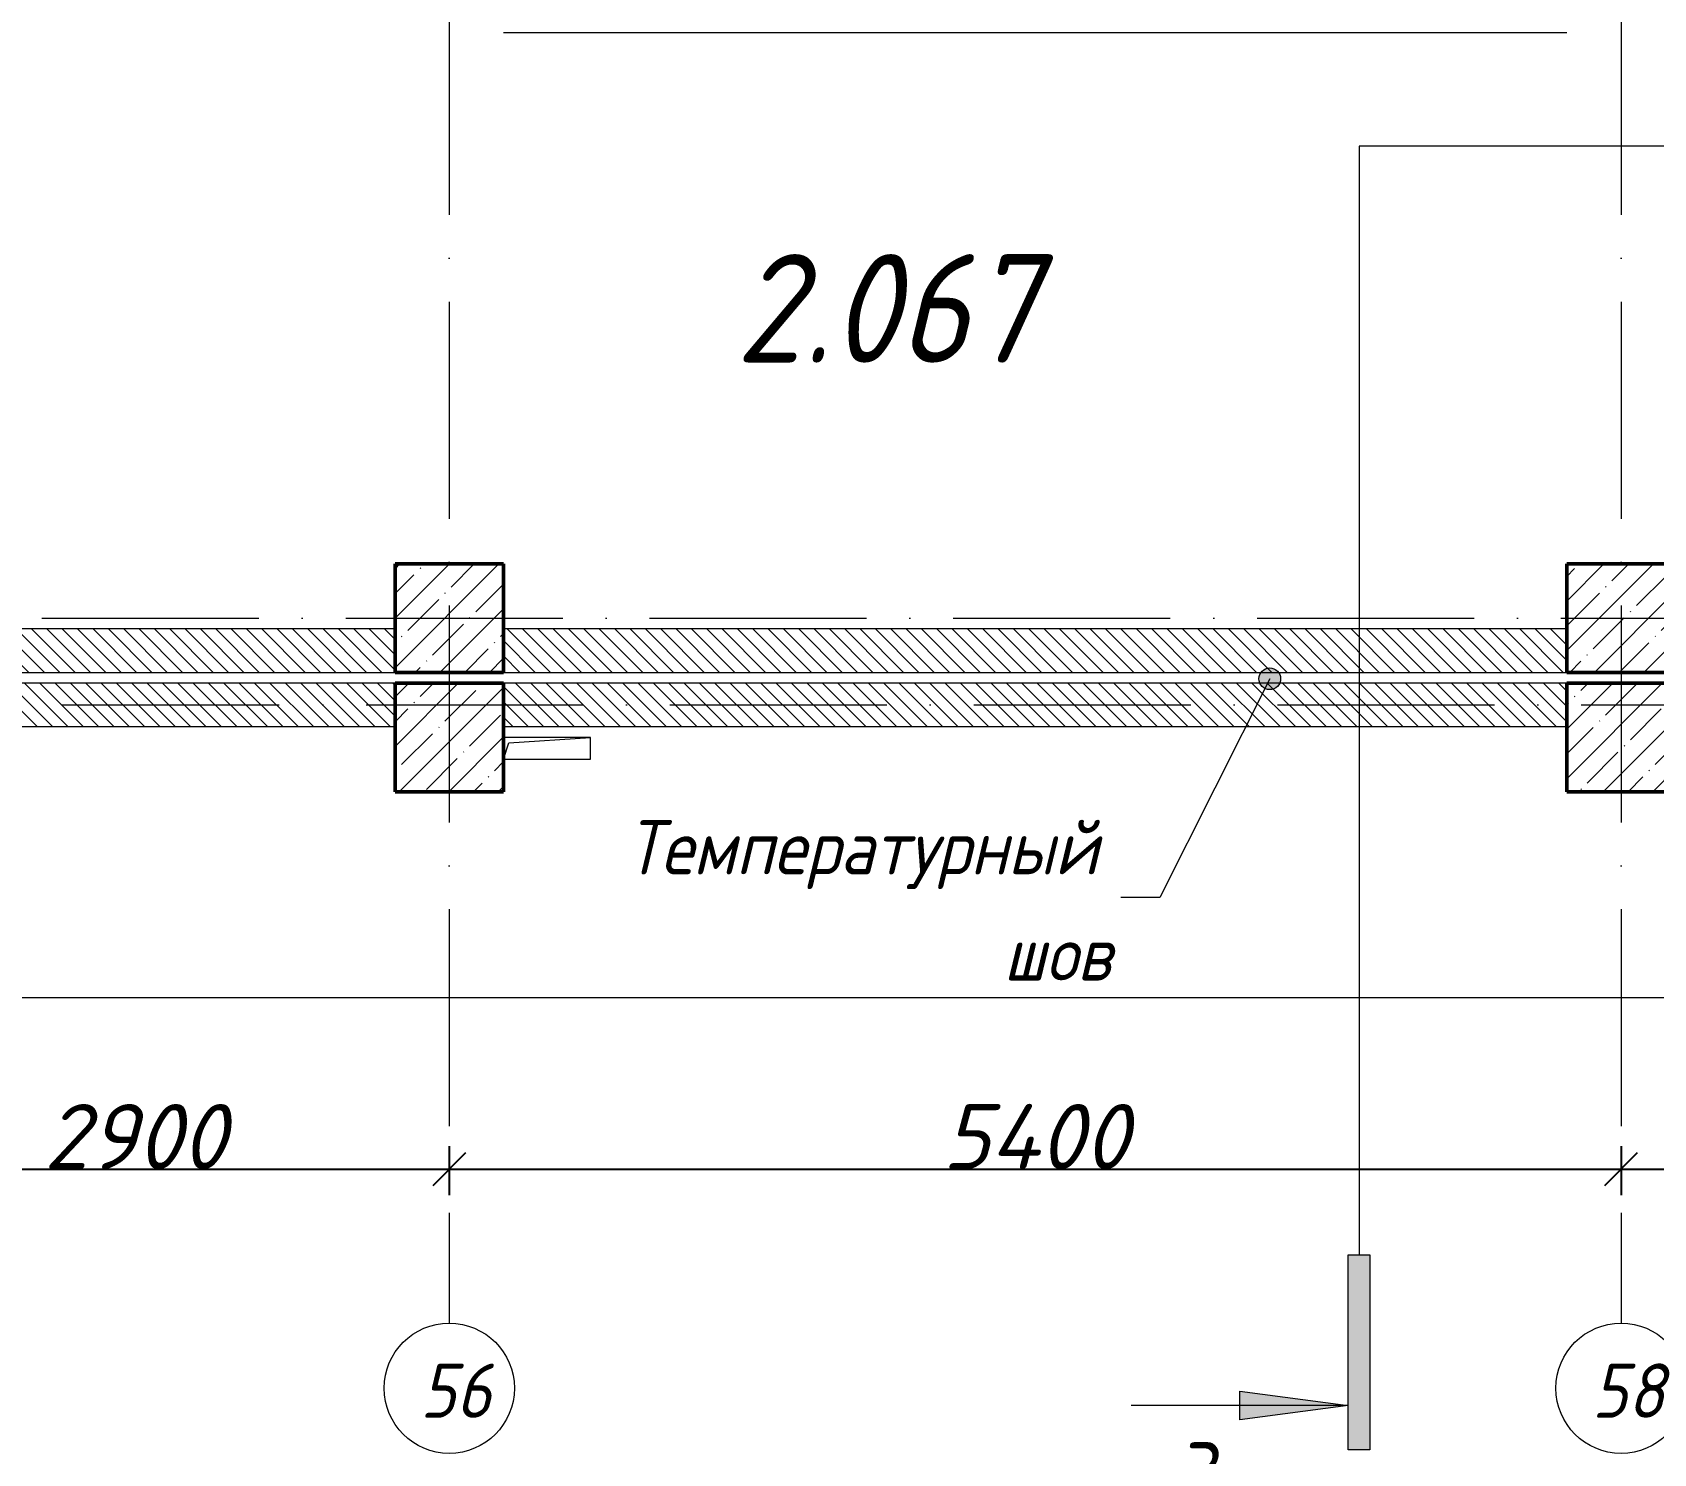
# Model space of a CAD drawing. Header units: millimetres. Extents: x -537608 to 253996, y -217170 to 186033.
# Drawn here: x -108819 to -101348, y -5997 to 555 of the extents above; entities that cross this region are included whole.
import ezdxf

# ---------------------------------------------------------------- set-up
doc = ezdxf.new("R2010")
doc.units = ezdxf.units.MM
doc.linetypes.add('50_200_ШТРИХ_1Т_ш5_п1_п1_', pattern=[1400, 1000, -200, 0, -200])
for name, color, linetype, lineweight in [('A-____-____-DIMS', 7, 'Continuous', 9), ('A-DETL-GENF-OTLN', 7, 'Continuous', 9), ('A-GENM-____-OTLN', 7, 'Continuous', 9), ('A-WALL-____-MCUT', 7, 'Continuous', 13), ('A-WALL-____-PATT-1', 7, 'Continuous', 9), ('G-____-____-SYMB', 7, 'Continuous', 9), ('G-____-____-TEXT', 7, 'Continuous', 9), ('S-COLS-____-MCUT', 7, 'Continuous', 50), ('S-COLS-____-OTLN', 7, 'Continuous', 9), ('S-GRID-____-IDEN', 7, 'Continuous', 9), ('S-GRID-____-OTLN-1', 7, '50_200_ШТРИХ_1Т_ш5_п1_п1_', 9), ('Марки помещений', 7, 'Continuous', 9)]:
    doc.layers.add(name, color=color, linetype=linetype, lineweight=lineweight)
doc.layers.add('G-____-____-SYMB-1', color=9, linetype='Continuous', lineweight=9, true_color=0x808080)
doc.styles.add('ISOCPEUR_I', font='isocpeui.ttf', dxfattribs={"height": 300})
doc.styles.add('ISOCPEUR_I_10', font='isocpeui.ttf', dxfattribs={"width": 0.9, "height": 180})
doc.styles.add('ISOCPEUR_I_2', font='isocpeui.ttf', dxfattribs={"width": 0.9, "height": 140})
doc.styles.add('ISOCPEUR_I_9', font='isocpeui.ttf', dxfattribs={"width": 0.9, "height": 250})
doc.dimstyles.new('ISO-2_5_0_9К_БОЛЬШОЙ_ОСИ', dxfattribs={"dimscale": 304.8, "dimtxt": 248.995294, "dimasz": 0.492126, "dimexe": 0.393701, "dimexo": 0, "dimgap": 0, "dimtad": 1, "dimdec": 0, "dimzin": 0, "dimdsep": 46, "dimtxsty": 'ISOCPEUR_I', "dimblk1": 'OBLIQUE', "dimblk2": 'OBLIQUE', "dimsah": 1, "dimcen": 0.09, "dimdle": 0.393701, "dimazin": 0, "dimtfac": 1, "dimtdec": 4, "dimtix": 1, "dimtmove": 0, "dimatfit": 3, "dimfxl": 1, "dimtvp": 1, "dimtolj": 1, "dimtzin": 0, "dimarcsym": 2})
pattern_1 = [(135, (-184647.673, -45376.493), (-35.35534, -35.35534), [])]

# ---------------------------------------------------------------- blocks, each defined once
blk = doc.blocks.new('BSC_Колонна _Прямоугольная - 500х500-V33-АР1_План отверстий 2 этажа в осях 1-64_Ю-ЯЯ')
at = {"layer": 'S-COLS-____-OTLN'}
h = blk.add_hatch(dxfattribs=at)
h.set_pattern_fill('FP_43', color=256, style=0, pattern_type=2)
h.set_pattern_definition([(45, (-77750, -42681.04), (-114.04925, 114.04925), []), (45, (-77635.95, -42681.04), (-114.04925, 114.04925), [201.613, -40.323, 3.353, -36.97])])
h.paths.add_polyline_path([(-250, -250), (250, -250), (250, 250), (-250, 250)], flags=0)
at = {"layer": 'S-COLS-____-MCUT'}
for p, q in [((250, 250), (-250, 250)), ((-250, 250), (-250, -250)), ((250, -250), (250, 250)), ((-250, -250), (250, -250))]:
    blk.add_line(p, q, dxfattribs=at)
blk = doc.blocks.new('BSC_Колонна _Прямоугольная - 500х500-V34-АР1_План отверстий 2 этажа в осях 1-64_Ю-ЯЯ')
at = {"layer": 'S-COLS-____-OTLN'}
h = blk.add_hatch(dxfattribs=at)
h.set_pattern_fill('FP_44', color=256, style=0, pattern_type=2)
h.set_pattern_definition([(45, (-83150, -42681.04), (-114.04925, 114.04925), []), (45, (-83035.95, -42681.04), (-114.04925, 114.04925), [201.613, -40.323, 3.353, -36.97])])
h.paths.add_polyline_path([(-250, -250), (250, -250), (250, 250), (-250, 250)], flags=0)
at = {"layer": 'S-COLS-____-MCUT'}
for p, q in [((250, 250), (-250, 250)), ((-250, 250), (-250, -250)), ((250, -250), (250, 250)), ((-250, -250), (250, -250))]:
    blk.add_line(p, q, dxfattribs=at)
blk = doc.blocks.new('BSC_Колонна _Прямоугольная - 500х500-V119-АР1_План отверстий 2 этажа в осях 1-64_Ю-ЯЯ')
at = {"layer": 'S-COLS-____-OTLN'}
h = blk.add_hatch(dxfattribs=at)
h.set_pattern_fill('FP_132', color=256, style=0, pattern_type=2)
h.set_pattern_definition([(45, (-77750, -43231.04), (-114.04925, 114.04925), []), (45, (-77635.95, -43231.04), (-114.04925, 114.04925), [201.613, -40.323, 3.353, -36.97])])
h.paths.add_polyline_path([(-250, -250), (250, -250), (250, 250), (-250, 250)], flags=0)
at = {"layer": 'S-COLS-____-MCUT'}
for p, q in [((250, 250), (-250, 250)), ((-250, 250), (-250, -250)), ((250, -250), (250, 250)), ((-250, -250), (250, -250))]:
    blk.add_line(p, q, dxfattribs=at)
blk = doc.blocks.new('BSC_Колонна _Прямоугольная - 500х500-V121-АР1_План отверстий 2 этажа в осях 1-64_Ю-ЯЯ')
at = {"layer": 'S-COLS-____-OTLN'}
h = blk.add_hatch(dxfattribs=at)
h.set_pattern_fill('FP_134', color=256, style=0, pattern_type=2)
h.set_pattern_definition([(45, (-83150, -43231.04), (-114.04925, 114.04925), []), (45, (-83035.95, -43231.04), (-114.04925, 114.04925), [201.613, -40.323, 3.353, -36.97])])
h.paths.add_polyline_path([(-250, -250), (250, -250), (250, 250), (-250, 250)], flags=0)
at = {"layer": 'S-COLS-____-MCUT'}
for p, q in [((250, 250), (-250, 250)), ((-250, 250), (-250, -250)), ((250, -250), (250, 250)), ((-250, -250), (250, -250))]:
    blk.add_line(p, q, dxfattribs=at)
blk = doc.blocks.new('AR_Отверстие прямоугольное _в плите_ - AR_Отверстие прямоугольное _в плите_-30511579-АР1_План отверстий 2 этажа в осях 1-64_Ю-ЯЯ')
at = {"layer": 'A-GENM-____-OTLN'}
for p, q in [((200, 50), (-200, 50)), ((-200, -50), (-175, 25)), ((-175, 25), (200, 50)), ((200, -50), (200, 50)), ((-200, -50), (200, -50))]:
    blk.add_line(p, q, dxfattribs=at)
blk = doc.blocks.new('DET_L_Линия разрыва - М100-27489994-АР1_План отверстий 2 этажа в осях 1-64_Ю-ЯЯ')
at = {"layer": 'A-DETL-GENF-OTLN'}
blk.add_line((15850, 0), (0, 0), dxfattribs=at)
blk = doc.blocks.new('Ось сетки - Круг_Ø6_00__ISO-2_5_0_9K_-25732049-АР1_План отверстий 2 этажа в осях 1-64_Ю-ЯЯ')
at = {"layer": 'S-GRID-____-IDEN'}
blk.add_circle((0, 0), 3, dxfattribs=at)
blk = doc.blocks.new('Разрез - Концевая часть разреза-18266132-АР1_План отверстий 2 этажа в осях 1-64_Ю-ЯЯ')
at = {"layer": 'G-____-____-SYMB'}
for points in [[(0, 0.5), (0, -0.5), (-9, -0.5), (-9, 0.5)], [(-6.292, -5.5), (-7.609, -5.5), (-6.95, -0.5)]]:
    blk.add_hatch(color=256, dxfattribs=at).paths.add_polyline_path(points, flags=0)
for p, q in [((0, 0.5), (-9, 0.5)), ((-9, 0.5), (-9, -0.5)), ((0, -0.5), (0, 0.5)), ((-9, -0.5), (0, -0.5)), ((-6.95, -0.5), (-7.609, -5.5)), ((-6.95, -0.5), (-6.95, -10.5)), ((-6.292, -5.5), (-6.95, -0.5)), ((-7.609, -5.5), (-6.292, -5.5))]:
    blk.add_line(p, q, dxfattribs=at)
blk = doc.blocks.new('_Oblique')
at = {"color": 0, "linetype": 'ByBlock', "lineweight": -2}
blk.add_line((-0.5, -0.5), (0.5, 0.5), dxfattribs=at)
blk = doc.blocks.new('*D2311')
at = {"layer": 'A-____-____-DIMS', "color": 0, "lineweight": -2, "transparency": 16777216}
for p, q in [((-109797.7, -4579.1), (-109797.7, -4805.1)), ((-106897.7, -4579.1), (-106897.7, -4805.1)), ((-109917.7, -4685.1), (-106777.7, -4685.1))]:
    blk.add_line(p, q, dxfattribs=at)
at = {"layer": 'Defpoints', "color": 0, "transparency": 16777216}
for p in [(-109797.7, -4579.1), (-106897.7, -4579.1), (-106897.7, -4685.1)]:
    blk.add_point(p, dxfattribs=at)
at = {"layer": 'A-____-____-DIMS', "color": 0, "lineweight": -2, "transparency": 16777216, "xscale": 150, "yscale": 150, "zscale": 150, "rotation": 180}
blk.add_blockref('_Oblique', (-109797.7, -4685.1), dxfattribs=at)
at = {"layer": 'A-____-____-DIMS', "color": 0, "lineweight": -2, "transparency": 16777216, "xscale": 150, "yscale": 150, "zscale": 150}
blk.add_blockref('_Oblique', (-106897.7, -4685.1), dxfattribs=at)
at = {"layer": 'A-____-____-DIMS', "color": 0, "transparency": 16777216, "insert": (-108347.7, -4535.1), "char_height": 300, "width": 758.478, "attachment_point": 5, "style": 'ISOCPEUR_I'}
blk.add_mtext('\\A1;2900', dxfattribs=at)
blk = doc.blocks.new('*D2312')
at = {"layer": 'A-____-____-DIMS', "color": 0, "lineweight": -2, "transparency": 16777216}
for p, q in [((-106897.7, -4579.1), (-106897.7, -4805.1)), ((-101497.7, -4579.1), (-101497.7, -4805.1)), ((-107017.7, -4685.1), (-101377.7, -4685.1))]:
    blk.add_line(p, q, dxfattribs=at)
at = {"layer": 'Defpoints', "color": 0, "transparency": 16777216}
for p in [(-106897.7, -4579.1), (-101497.7, -4579.1), (-101497.7, -4685.1)]:
    blk.add_point(p, dxfattribs=at)
at = {"layer": 'A-____-____-DIMS', "color": 0, "lineweight": -2, "transparency": 16777216, "xscale": 150, "yscale": 150, "zscale": 150, "rotation": 180}
blk.add_blockref('_Oblique', (-106897.7, -4685.1), dxfattribs=at)
at = {"layer": 'A-____-____-DIMS', "color": 0, "lineweight": -2, "transparency": 16777216, "xscale": 150, "yscale": 150, "zscale": 150}
blk.add_blockref('_Oblique', (-101497.7, -4685.1), dxfattribs=at)
at = {"layer": 'A-____-____-DIMS', "color": 0, "transparency": 16777216, "insert": (-104197.7, -4535.1), "char_height": 300, "width": 781.462, "attachment_point": 5, "style": 'ISOCPEUR_I'}
blk.add_mtext('\\A1;5400', dxfattribs=at)
blk = doc.blocks.new('*D2313')
at = {"layer": 'A-____-____-DIMS', "color": 0, "lineweight": -2, "transparency": 16777216}
for p, q in [((-101497.7, -4579.1), (-101497.7, -4805.1)), ((-95547.7, -4579.1), (-95547.7, -4805.1)), ((-101617.7, -4685.1), (-95427.7, -4685.1))]:
    blk.add_line(p, q, dxfattribs=at)
at = {"layer": 'Defpoints', "color": 0, "transparency": 16777216}
for p in [(-101497.7, -4579.1), (-95547.7, -4579.1), (-95547.7, -4685.1)]:
    blk.add_point(p, dxfattribs=at)
at = {"layer": 'A-____-____-DIMS', "color": 0, "lineweight": -2, "transparency": 16777216, "xscale": 150, "yscale": 150, "zscale": 150, "rotation": 180}
blk.add_blockref('_Oblique', (-101497.7, -4685.1), dxfattribs=at)
at = {"layer": 'A-____-____-DIMS', "color": 0, "lineweight": -2, "transparency": 16777216, "xscale": 150, "yscale": 150, "zscale": 150}
blk.add_blockref('_Oblique', (-95547.7, -4685.1), dxfattribs=at)
at = {"layer": 'A-____-____-DIMS', "color": 0, "transparency": 16777216, "insert": (-98522.7, -4535.1), "char_height": 300, "width": 758.478, "attachment_point": 5, "style": 'ISOCPEUR_I'}
blk.add_mtext('\\A1;5950', dxfattribs=at)

msp = doc.modelspace()

# ---------------------------------------------------------------- hatches: boundary and pattern name
at = {"layer": 'A-WALL-____-PATT-1'}
h = msp.add_hatch(dxfattribs=at)
h.set_pattern_fill('FP_6', color=256, style=0, pattern_type=2)
h.set_pattern_definition(pattern_1)
h.paths.add_polyline_path([(-107147.6725, -2395.4515), (-107147.6725, -2195.4515), (-109647.6725, -2195.4515), (-109647.6725, -2395.4515), (-108660.3249, -2395.4515)], flags=0)
h = msp.add_hatch(dxfattribs=at)
h.set_pattern_fill('FP_6', color=256, style=0, pattern_type=2)
h.set_pattern_definition(pattern_1)
h.paths.add_polyline_path([(-101747.6725, -2395.4515), (-101747.6725, -2195.4515), (-106647.6725, -2195.4515), (-106647.6725, -2395.4515), (-103357.8229, -2395.4515)], flags=0)
h = msp.add_hatch(dxfattribs=at)
h.set_pattern_fill('FP_6', color=256, style=0, pattern_type=2)
h.set_pattern_definition(pattern_1)
h.paths.add_polyline_path([(-109647.6725, -2645.4515), (-107147.6725, -2645.4515), (-107147.6725, -2445.4515), (-109647.6725, -2445.4515)], flags=0)
h = msp.add_hatch(dxfattribs=at)
h.set_pattern_fill('FP_6', color=256, style=0, pattern_type=2)
h.set_pattern_definition(pattern_1)
h.paths.add_polyline_path([(-101747.6725, -2645.4515), (-101747.6725, -2445.4515), (-106647.6725, -2445.4515), (-106647.6725, -2645.4515), (-103357.8229, -2645.4515)], flags=0)
at = {"layer": 'G-____-____-TEXT'}
h = msp.add_hatch(color=256, dxfattribs=at)
edge = h.paths.add_edge_path(flags=0)
edge.add_arc((-103116.5757, -2425.0335), 50, 0, 360)

# ---------------------------------------------------------------- linework, layer by layer
at = {"layer": 'A-WALL-____-MCUT'}
for p, q in [((-106647.6725, 554.5485), (-101747.6725, 554.5485)), ((-107147.6725, -2195.4515), (-109647.6725, -2195.4515)), ((-101747.6725, -2195.4515), (-106647.6725, -2195.4515)), ((-109647.6725, -2395.4515), (-107147.6725, -2395.4515)), ((-107147.6725, -2445.4515), (-109647.6725, -2445.4515)), ((-106647.6725, -2395.4515), (-101747.6725, -2395.4515)), ((-101747.6725, -2445.4515), (-106647.6725, -2445.4515)), ((-109647.6725, -2645.4515), (-107147.6725, -2645.4515)), ((-106647.6725, -2645.4515), (-101747.6725, -2645.4515))]:
    msp.add_line(p, q, dxfattribs=at)
at = {"layer": 'G-____-____-SYMB-1'}
for p, q in [((-102704.6748, 29.8327), (-102704.6748, -5079.8469)), ((-85899.4725, 29.8327), (-102704.6748, 29.8327))]:
    msp.add_line(p, q, dxfattribs=at)
at = {"layer": 'G-____-____-TEXT'}
for p, q in [((-103116.5757, -2425.0335), (-103623.6322, -3432.417)), ((-103623.6322, -3432.417), (-103803.3202, -3432.417))]:
    msp.add_line(p, q, dxfattribs=at)
msp.add_circle((-103116.5757, -2425.0335), 50, dxfattribs=at)
at = {"layer": 'S-GRID-____-OTLN-1'}
for p, q in [((-106897.6725, 45516.3579), (-106897.6725, -5395.4515)), ((-101497.6725, 45516.3579), (-101497.6725, -5395.4515)), ((-110175.358, -2145.4515), (-80721.2621, -2145.4515)), ((-115681.6392, -2545.4515), (-80573.2659, -2545.4515))]:
    msp.add_line(p, q, dxfattribs=at)

# ---------------------------------------------------------------- block references
at = {"layer": 'A-DETL-GENF-OTLN'}
msp.add_blockref('DET_L_Линия разрыва - М100-27489994-АР1_План отверстий 2 этажа в осях 1-64_Ю-ЯЯ', (-114837.6725, -3895.4515), dxfattribs=at)
at = {"layer": 'A-GENM-____-OTLN'}
msp.add_blockref('AR_Отверстие прямоугольное _в плите_ - AR_Отверстие прямоугольное _в плите_-30511579-АР1_План отверстий 2 этажа в осях 1-64_Ю-ЯЯ', (-106447.6725, -2745.4515), dxfattribs=at)
at = {"layer": 'G-____-____-SYMB', "extrusion": (0, 0, -1), "xscale": 99.99999999999993, "yscale": 99.99999999999993, "zscale": 99.99999999999993, "rotation": 90.00000000000053}
msp.add_blockref('Разрез - Концевая часть разреза-18266132-АР1_План отверстий 2 этажа в осях 1-64_Ю-ЯЯ', (102704.6748, -5079.8469), dxfattribs=at)
at = {"layer": 'S-COLS-____-OTLN'}
for name, p in [('BSC_Колонна _Прямоугольная - 500х500-V119-АР1_План отверстий 2 этажа в осях 1-64_Ю-ЯЯ', (-106897.6725, -2145.4515)), ('BSC_Колонна _Прямоугольная - 500х500-V121-АР1_План отверстий 2 этажа в осях 1-64_Ю-ЯЯ', (-101497.6725, -2145.4515)), ('BSC_Колонна _Прямоугольная - 500х500-V33-АР1_План отверстий 2 этажа в осях 1-64_Ю-ЯЯ', (-106897.6725, -2695.4515)), ('BSC_Колонна _Прямоугольная - 500х500-V34-АР1_План отверстий 2 этажа в осях 1-64_Ю-ЯЯ', (-101497.6725, -2695.4515))]:
    msp.add_blockref(name, p, dxfattribs=at)
at = {"layer": 'S-GRID-____-IDEN', "xscale": 99.99999999999993, "yscale": 99.99999999999993, "zscale": 99.99999999999993, "rotation": 180}
for p in [(-106897.6725, -5695.4515), (-101497.6725, -5695.4515)]:
    msp.add_blockref('Ось сетки - Круг_Ø6_00__ISO-2_5_0_9K_-25732049-АР1_План отверстий 2 этажа в осях 1-64_Ю-ЯЯ', p, dxfattribs=at)

# ---------------------------------------------------------------- texts
at = {"layer": 'G-____-____-SYMB', "insert": (-103573.7745, -5944.6652), "char_height": 300, "width": 256.54, "attachment_point": 1, "style": 'ISOCPEUR_I_10'}
msp.add_mtext('\\fISOCPEUR|b0|i1|c204|p34|;3', dxfattribs=at)
at = {"layer": 'G-____-____-TEXT', "char_height": 250, "attachment_point": 1, "style": 'ISOCPEUR_I_9'}
for s, insert, width in [('Температурный', (-106082.0805, -3076.5628), 2763.416813), ('шов', (-104343.768, -3566.042), 656.582063)]:
    msp.add_mtext(s, dxfattribs=dict(at, insert=insert, width=width))
at = {"layer": 'S-GRID-____-IDEN', "char_height": 250, "width": 404.0505, "attachment_point": 1, "style": 'ISOCPEUR_I_9'}
for s, insert in [('56', (-107032.0442, -5581.5178)), ('58', (-101632.0442, -5581.5178))]:
    msp.add_mtext(s, dxfattribs=dict(at, insert=insert))
at = {"layer": 'Марки помещений', "insert": (-105578.9469, -467.3535), "char_height": 500, "width": 785.65375, "attachment_point": 1, "style": 'ISOCPEUR_I_2'}
msp.add_mtext('2.067', dxfattribs=at)

# ---------------------------------------------------------------- dimensions: what is measured, and where the dimension line sits
at = {"layer": 'A-____-____-DIMS'}
for base, p1, p2, override, picture, middle in [((-106897.6725, -4685.1229), (-109797.6725, -4579.0569), (-106897.6725, -4579.0569), {"dimpost": '<>', "dimfxl": 2900}, '*D2311', (-108347.6725, -4535.1229)), ((-101497.6725, -4685.1229), (-106897.6725, -4579.0569), (-101497.6725, -4579.0569), {"dimpost": '<>', "dimfxl": 5400}, '*D2312', (-104197.6725, -4535.1229)), ((-95547.6725, -4685.1229), (-101497.6725, -4579.0569), (-95547.6725, -4579.0569), {"dimpost": '<>', "dimfxl": 5950}, '*D2313', (-98522.6725, -4535.1229))]:
    dim = msp.add_linear_dim(base=base, p1=p1, p2=p2, dimstyle='ISO-2_5_0_9К_БОЛЬШОЙ_ОСИ', override=override, dxfattribs=at)
    dim.commit()
    dim.dimension.update_dxf_attribs({"geometry": picture, "text_midpoint": middle})

doc.saveas('drawing.dxf')
